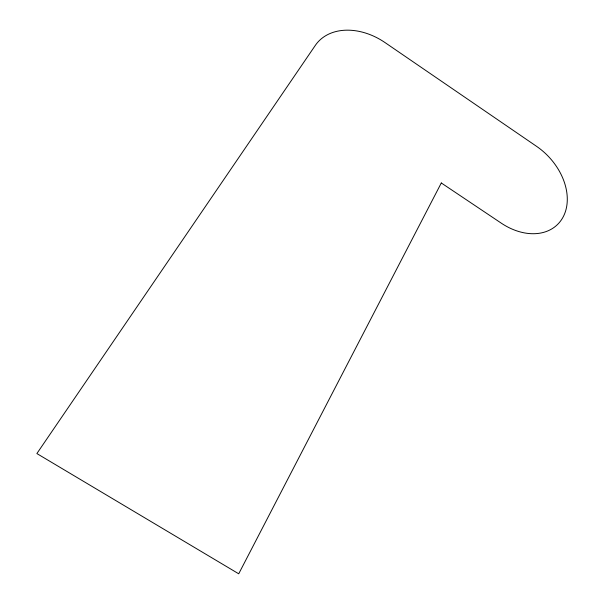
<?xml version="1.0" encoding="UTF-8"?>
<svg xmlns="http://www.w3.org/2000/svg" width="604" height="604" viewBox="0 0 604 604"><rect width="100%" height="100%" fill="white"/><g stroke="black" fill="none" stroke-linecap="round" stroke-linejoin="round"><path stroke-width="0.91" d="M441.298 182.974L238.716 573.8L36.874 453.559L315.333 45.376A57.388 42.62 36.7 0 1 385.088 42.62L536.579 146.349A55.772 40.966 46 0 1 563.977 215.273A55.772 40.966 46 0 1 501.26 223.148L441.298 182.974"/></g></svg>
